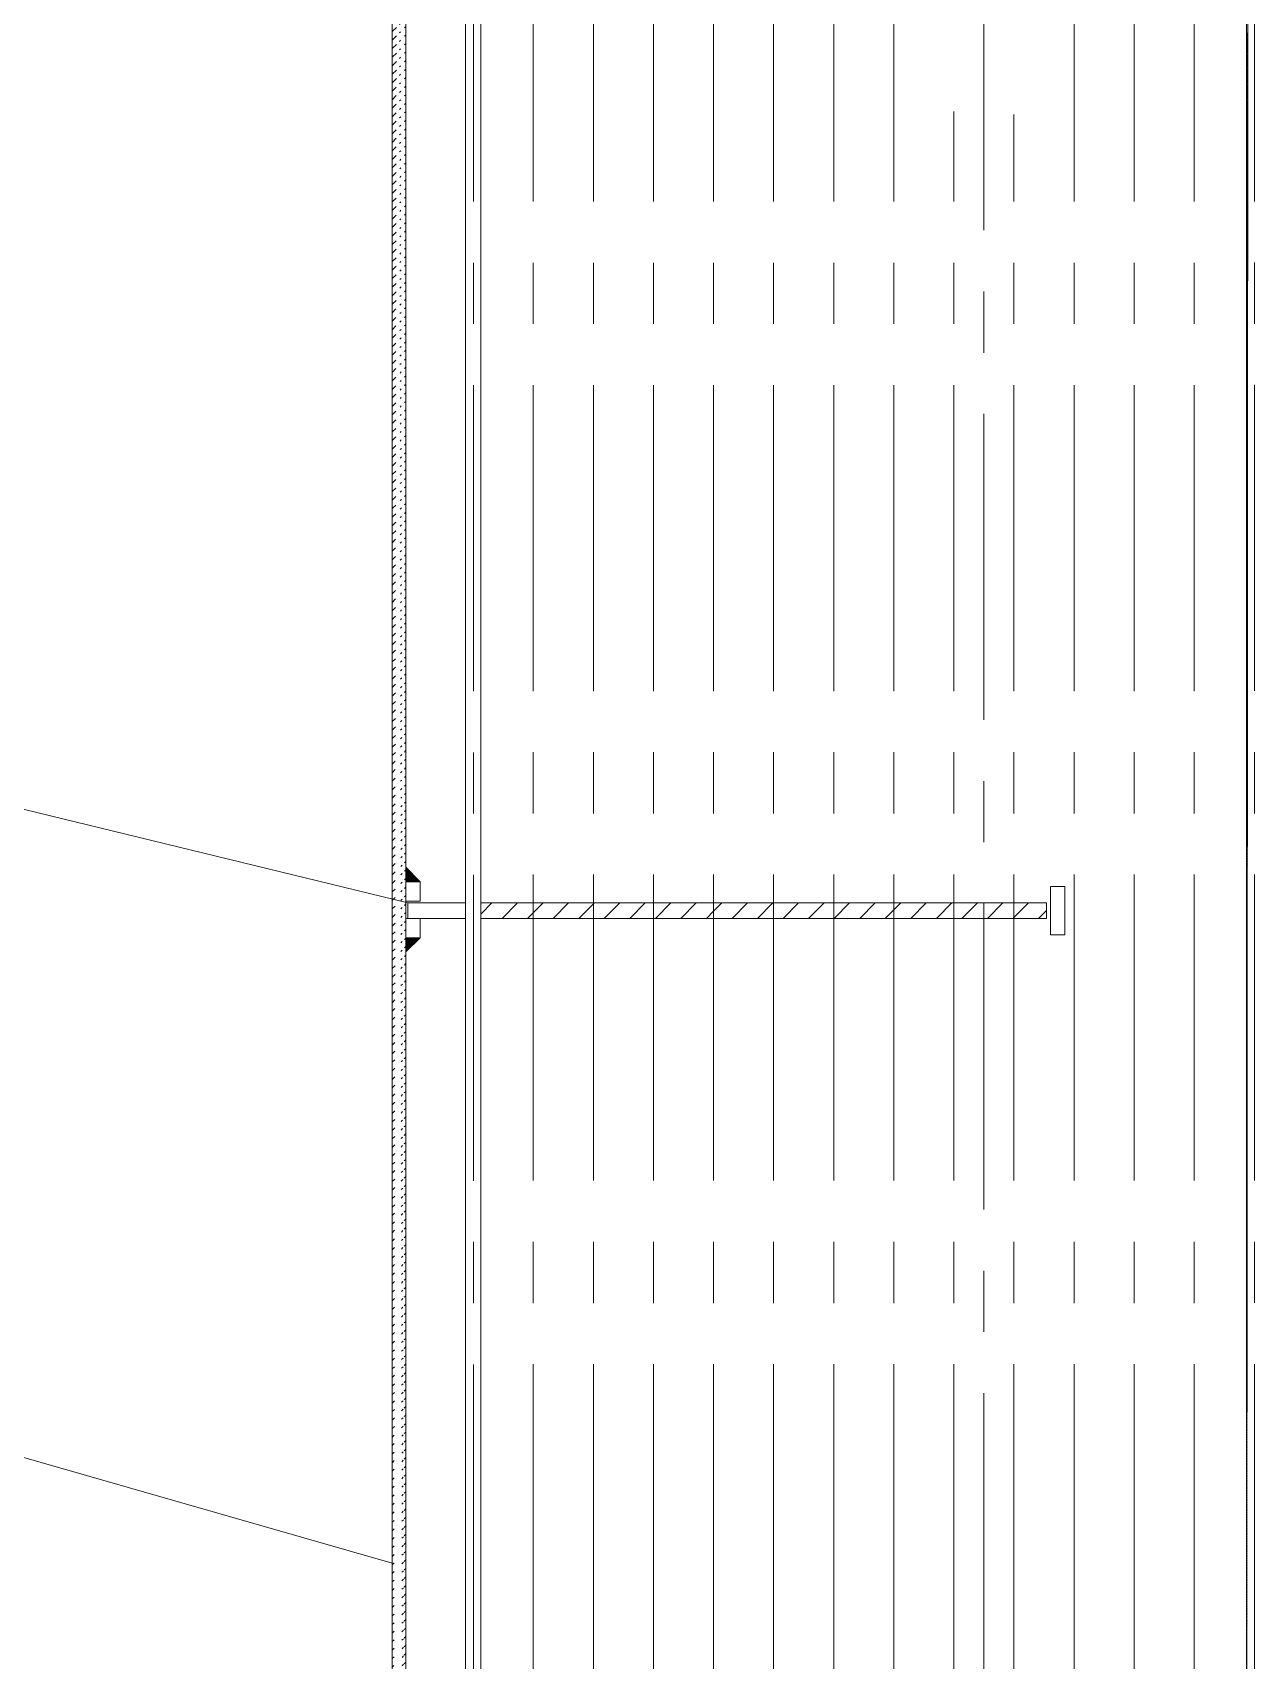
# Model space of a CAD drawing. Header units: inches. Extents: x 16 to 1170, y 5 to 1869.
# Drawn here: x 220.3 to 347.1, y 799.2 to 968.1 of the extents above; entities that cross this region are included whole.
import ezdxf

# ---------------------------------------------------------------- set-up
doc = ezdxf.new("R2010")
doc.units = ezdxf.units.IN
doc.header["$MEASUREMENT"] = 0
doc.linetypes.add('CENTER', pattern=[50.8, 31.75, -6.35, 6.35, -6.35])
for name, color, linetype, lineweight in [('中心线', 111, 'CENTER', 0), ('剖面线', 250, 'Continuous', 0), ('标注线', 20, 'Continuous', 0), ('粗实线', 7, 'Continuous', 0)]:
    doc.layers.add(name, color=color, linetype=linetype, lineweight=lineweight)

msp = doc.modelspace()

# ---------------------------------------------------------------- hatches: boundary and pattern name
at = {"layer": '剖面线'}
h = msp.add_hatch(dxfattribs=at)
h.set_pattern_fill('ANSI31', scale=5, style=0)
edge = h.paths.add_edge_path()
edge.add_line((259.007974, 1445.799102), (259.007974, 678.227376))
edge.add_line((257.582176, 1441.292295), (257.607974, 679.65748))
edge.add_line((258.735592, 1442.699102), (257.607994, 1441.268891))
edge.add_line((258.807974, 678.227376), (257.607974, 679.65748))
edge.add_line((259.007974, 678.227376), (258.807974, 678.227376))
h = msp.add_hatch(dxfattribs=at)
h.set_pattern_fill('ANSI31', scale=15, style=0)
h.paths.add_polyline_path([(272.242602, 877.827376), (266.797493, 877.827376), (266.797493, 876.227376), (272.242602, 876.227376)])
h = msp.add_hatch(dxfattribs=at)
h.set_pattern_fill('ANSI31', scale=15, style=0)
h.paths.add_polyline_path([(278.477985, 877.827376), (272.242602, 877.827376), (272.242602, 876.227376), (278.477985, 876.227376)])
h = msp.add_hatch(dxfattribs=at)
h.set_pattern_fill('ANSI31', scale=15, style=0)
h.paths.add_polyline_path([(284.713368, 877.827376), (278.477985, 877.827376), (278.477985, 876.227376), (284.713368, 876.227376)])
h = msp.add_hatch(dxfattribs=at)
h.set_pattern_fill('ANSI31', scale=15, style=0)
h.paths.add_polyline_path([(290.948751, 877.827376), (284.713368, 877.827376), (284.713368, 876.227376), (290.948751, 876.227376)])
h = msp.add_hatch(dxfattribs=at)
h.set_pattern_fill('ANSI31', scale=15, style=0)
h.paths.add_polyline_path([(297.184134, 877.827376), (290.948751, 877.827376), (290.948751, 876.227376), (297.184134, 876.227376)])
h = msp.add_hatch(dxfattribs=at)
h.set_pattern_fill('ANSI31', scale=15, style=0)
h.paths.add_polyline_path([(303.419516, 877.827376), (297.184134, 877.827376), (297.184134, 876.227376), (303.419516, 876.227376)])
h = msp.add_hatch(dxfattribs=at)
h.set_pattern_fill('ANSI31', scale=15, style=0)
h.paths.add_polyline_path([(309.654899, 877.827376), (303.419516, 877.827376), (303.419516, 876.227376), (309.654899, 876.227376)])
h = msp.add_hatch(dxfattribs=at)
h.set_pattern_fill('ANSI31', scale=15, style=0)
h.paths.add_polyline_path([(315.890282, 877.827376), (309.654899, 877.827376), (309.654899, 876.227376), (315.890282, 876.227376)])
h = msp.add_hatch(dxfattribs=at)
h.set_pattern_fill('ANSI31', scale=15, style=0)
h.paths.add_polyline_path([(319.007974, 877.827376), (315.890282, 877.827376), (315.890282, 876.227376), (319.007974, 876.227376)])
h = msp.add_hatch(dxfattribs=at)
h.set_pattern_fill('ANSI31', scale=15, style=0)
h.paths.add_polyline_path([(322.125665, 877.827376), (319.007974, 877.827376), (319.007974, 876.227376), (322.125665, 876.227376)])
h = msp.add_hatch(dxfattribs=at)
h.set_pattern_fill('ANSI31', scale=15, style=0)
h.paths.add_polyline_path([(325.507974, 877.827376), (322.125665, 877.827376), (322.125665, 876.227376), (325.507974, 876.227376)])
at = {"layer": '粗实线'}
for points in [[(259.00815, 881.550187), (259.008149, 880.027376), (260.507974, 880.027376)], [(260.507974, 874.227376), (259.008144, 874.227376), (259.008143, 872.759449)]]:
    msp.add_hatch(color=7, dxfattribs=at).paths.add_polyline_path(points)

# ---------------------------------------------------------------- linework, layer by layer
at = {"layer": '中心线'}
for p, q in [((319.007974, 1588.975101), (319.007974, 482.409355)), ((266.047291, 645.80366), (266.047291, 1448.287208)), ((272.242602, 645.815562), (272.242602, 1448.299091)), ((278.477985, 645.815562), (278.477985, 1448.299106)), ((284.713368, 645.815562), (284.713368, 1448.299102)), ((290.948751, 645.815562), (290.948751, 1448.29911)), ((297.184134, 645.815562), (297.184134, 1448.299102)), ((303.419516, 645.815562), (303.419516, 1448.299121)), ((309.654899, 645.815562), (309.654899, 1448.298232)), ((328.361048, 645.815562), (328.361048, 1448.297898)), ((334.596431, 645.815562), (334.596431, 1448.298941)), ((340.831814, 645.815562), (340.831814, 1448.277238)), ((347.086237, 645.824019), (347.086237, 1448.322993)), ((315.890282, 645.815562), (315.890282, 959.969194)), ((322.125665, 645.815562), (322.125665, 959.648287))]:
    msp.add_line(p, q, dxfattribs=at)
at = {"layer": '标注线'}
for p, q in [((199.843846, 892.281454), (259.207974, 877.827376)), ((199.843846, 825.856607), (257.607974, 809.335556))]:
    msp.add_line(p, q, dxfattribs=at)
at = {"layer": '粗实线'}
for p, q in [((259.008638, 1442.700687), (259.007974, 678.227376)), ((257.582176, 1441.292295), (257.607974, 679.65748)), ((265.214001, 652.227376), (265.214001, 1328.155669)), ((266.797493, 650.877373), (266.797493, 1328.151324)), ((346.246961, 652.227376), (346.246961, 1227.565602)), ((346.246961, 652.427376), (346.49985, 1227.565602)), ((260.507974, 880.027376), (259.007974, 881.550367)), ((260.507974, 880.027376), (259.007974, 880.027376)), ((260.507974, 880.027376), (260.507974, 878.027376)), ((325.907974, 879.527376), (325.907974, 874.527376)), ((325.907974, 879.527376), (327.407974, 879.527376)), ((327.407974, 879.527376), (327.407974, 874.527376)), ((260.507974, 878.027376), (259.007974, 878.027376)), ((259.207974, 877.827376), (259.207974, 876.227376)), ((259.207974, 877.827376), (265.214001, 877.827376)), ((259.007974, 876.227376), (265.214001, 876.227376)), ((260.507974, 876.227376), (260.507974, 874.227376)), ((260.507974, 874.227376), (259.007974, 874.227376)), ((260.507974, 874.227376), (259.007974, 872.759283)), ((325.907974, 874.527376), (327.407974, 874.527376))]:
    msp.add_line(p, q, dxfattribs=at)
at = {"layer": '粗实线', "color": 7}
for p, q in [((346.246961, 967.970598), (346.385767, 968.109404)), ((346.246961, 967.793821), (346.385689, 967.932549)), ((346.246961, 967.617044), (346.385611, 967.755695)), ((346.246961, 967.440268), (346.385533, 967.578841)), ((346.246961, 967.263491), (346.385455, 967.401986)), ((346.246961, 967.086714), (346.385378, 967.225132)), ((346.246961, 966.909938), (346.3853, 967.048277)), ((346.246961, 966.733161), (346.385222, 966.871423)), ((346.246961, 966.556384), (346.385144, 966.694568)), ((346.246961, 966.379608), (346.385067, 966.517714)), ((346.246961, 966.202831), (346.384989, 966.340859)), ((346.246961, 966.026054), (346.384911, 966.164005)), ((346.246961, 965.849278), (346.384833, 965.98715)), ((346.246961, 965.672501), (346.384756, 965.810296)), ((346.246961, 965.495724), (346.384678, 965.633441)), ((346.246961, 965.318947), (346.3846, 965.456587)), ((346.246961, 965.142171), (346.384522, 965.279733)), ((346.246961, 964.965394), (346.384445, 965.102878)), ((346.246961, 964.788617), (346.384367, 964.926024)), ((346.246961, 964.611841), (346.384289, 964.749169)), ((346.246961, 964.435064), (346.384211, 964.572315)), ((346.246961, 964.258287), (346.384134, 964.39546)), ((346.246961, 964.081511), (346.384056, 964.218606)), ((346.246961, 963.904734), (346.383978, 964.041751)), ((346.246961, 963.727957), (346.3839, 963.864897)), ((346.246961, 963.55118), (346.383822, 963.688042)), ((346.246961, 963.374404), (346.383745, 963.511188)), ((346.246961, 963.197627), (346.383667, 963.334334)), ((346.246961, 963.02085), (346.383589, 963.157479)), ((346.246961, 962.844074), (346.383511, 962.980625)), ((346.246961, 962.667297), (346.383434, 962.80377)), ((346.246961, 962.49052), (346.383356, 962.626916)), ((346.246961, 962.313744), (346.383278, 962.450061)), ((346.246961, 962.136967), (346.3832, 962.273207)), ((346.246961, 961.96019), (346.383123, 962.096352)), ((346.246961, 961.783414), (346.383045, 961.919498)), ((346.246961, 961.606637), (346.382967, 961.742643)), ((346.246961, 961.42986), (346.382889, 961.565789)), ((346.246961, 961.253083), (346.382812, 961.388934)), ((346.246961, 961.076307), (346.382734, 961.21208)), ((346.246961, 960.89953), (346.382656, 961.035226)), ((346.246961, 960.722753), (346.382578, 960.858371)), ((346.246961, 960.545977), (346.3825, 960.681517)), ((346.246961, 960.3692), (346.382423, 960.504662)), ((346.246961, 960.192423), (346.382345, 960.327808)), ((346.246961, 960.015647), (346.382267, 960.150953)), ((346.246961, 959.83887), (346.382189, 959.974099)), ((346.246961, 959.662093), (346.382112, 959.797244)), ((346.246961, 959.485316), (346.382034, 959.62039)), ((346.246961, 959.30854), (346.381956, 959.443535)), ((346.246961, 959.131763), (346.381878, 959.266681)), ((346.246961, 958.954986), (346.381801, 959.089827)), ((346.246961, 958.77821), (346.381723, 958.912972)), ((346.246961, 958.601433), (346.381645, 958.736118)), ((346.246961, 958.424656), (346.381567, 958.559263)), ((346.246961, 958.24788), (346.38149, 958.382409)), ((346.246961, 958.071103), (346.381412, 958.205554)), ((346.246961, 957.894326), (346.381334, 958.0287)), ((346.246961, 957.71755), (346.381256, 957.851845)), ((346.246961, 957.540773), (346.381179, 957.674991)), ((346.246961, 957.363996), (346.381101, 957.498136)), ((346.246961, 957.187219), (346.381023, 957.321282)), ((346.246961, 957.010443), (346.380945, 957.144427)), ((346.246961, 956.833666), (346.380867, 956.967573)), ((346.246961, 956.656889), (346.38079, 956.790719)), ((346.246961, 956.480113), (346.380712, 956.613864)), ((346.246961, 956.303336), (346.380634, 956.43701)), ((346.246961, 956.126559), (346.380556, 956.260155)), ((346.246961, 955.949783), (346.380479, 956.083301)), ((346.246961, 955.773006), (346.380401, 955.906446)), ((346.246961, 955.596229), (346.380323, 955.729592)), ((346.246961, 955.419453), (346.380245, 955.552737)), ((346.246961, 955.242676), (346.380168, 955.375883)), ((346.246961, 955.065899), (346.38009, 955.199028)), ((346.246961, 954.889122), (346.380012, 955.022174)), ((346.246961, 954.712346), (346.379934, 954.84532)), ((346.246961, 954.535569), (346.379857, 954.668465)), ((346.246961, 954.358792), (346.379779, 954.491611)), ((346.246961, 954.182016), (346.379701, 954.314756)), ((346.246961, 954.005239), (346.379623, 954.137902)), ((346.246961, 953.828462), (346.379545, 953.961047)), ((346.246961, 953.651686), (346.379468, 953.784193)), ((346.246961, 953.474909), (346.37939, 953.607338)), ((346.246961, 953.298132), (346.379312, 953.430484)), ((346.246961, 953.121355), (346.379234, 953.253629)), ((346.246961, 952.944579), (346.379157, 953.076775)), ((346.246961, 952.767802), (346.379079, 952.89992)), ((346.246961, 952.591025), (346.379001, 952.723066)), ((346.246961, 952.414249), (346.378923, 952.546212)), ((346.246961, 952.237472), (346.378846, 952.369357)), ((346.246961, 952.060695), (346.378768, 952.192503)), ((346.246961, 951.883919), (346.37869, 952.015648)), ((346.246961, 951.707142), (346.378612, 951.838794)), ((346.246961, 951.530365), (346.378535, 951.661939)), ((346.246961, 951.353589), (346.378457, 951.485085)), ((346.246961, 951.176812), (346.378379, 951.30823)), ((346.246961, 951.000035), (346.378301, 951.131376)), ((346.246961, 950.823258), (346.378224, 950.954521)), ((346.246961, 950.646482), (346.378146, 950.777667)), ((346.246961, 950.469705), (346.378068, 950.600813)), ((346.246961, 950.292928), (346.37799, 950.423958)), ((346.246961, 950.116152), (346.377912, 950.247104)), ((346.246961, 949.939375), (346.377835, 950.070249)), ((346.246961, 949.762598), (346.377757, 949.893395)), ((346.246961, 949.585822), (346.377679, 949.71654)), ((346.246961, 949.409045), (346.377601, 949.539686)), ((346.246961, 949.232268), (346.377524, 949.362831)), ((346.246961, 949.055491), (346.377446, 949.185977)), ((346.246961, 948.878715), (346.377368, 949.009122)), ((346.246961, 948.701938), (346.37729, 948.832268)), ((346.246961, 948.525161), (346.377213, 948.655413)), ((346.246961, 948.348385), (346.377135, 948.478559)), ((346.246961, 948.171608), (346.377057, 948.301705)), ((346.246961, 947.994831), (346.376979, 948.12485)), ((346.246961, 947.818055), (346.376902, 947.947996)), ((346.246961, 947.641278), (346.376824, 947.771141)), ((346.246961, 947.464501), (346.376746, 947.594287)), ((346.246961, 947.287725), (346.376668, 947.417432)), ((346.246961, 947.110948), (346.37659, 947.240578)), ((346.246961, 946.934171), (346.376513, 947.063723)), ((346.246961, 946.757394), (346.376435, 946.886869)), ((346.246961, 946.580618), (346.376357, 946.710014)), ((346.246961, 946.403841), (346.376279, 946.53316)), ((346.246961, 946.227064), (346.376202, 946.356305)), ((346.246961, 946.050288), (346.376124, 946.179451)), ((346.246961, 945.873511), (346.376046, 946.002597)), ((346.246961, 945.696734), (346.375968, 945.825742)), ((346.246961, 945.519958), (346.375891, 945.648888)), ((346.246961, 945.343181), (346.375813, 945.472033)), ((346.246961, 945.166404), (346.375735, 945.295179)), ((346.246961, 944.989627), (346.375657, 945.118324)), ((346.246961, 944.812851), (346.37558, 944.94147)), ((346.246961, 944.636074), (346.375502, 944.764615)), ((346.246961, 944.459297), (346.375424, 944.587761)), ((346.246961, 944.282521), (346.375346, 944.410906)), ((346.246961, 944.105744), (346.375269, 944.234052)), ((346.246961, 943.928967), (346.375191, 944.057198)), ((346.246961, 943.752191), (346.375113, 943.880343)), ((346.246961, 943.575414), (346.375035, 943.703489)), ((346.246961, 943.398637), (346.374957, 943.526634)), ((346.246961, 943.221861), (346.37488, 943.34978)), ((346.246961, 943.045084), (346.374802, 943.172925)), ((346.246961, 942.868307), (346.374724, 942.996071)), ((346.246961, 942.69153), (346.374646, 942.819216)), ((346.246961, 942.514754), (346.374569, 942.642362)), ((346.246961, 942.337977), (346.374491, 942.465507)), ((346.246961, 942.1612), (346.374413, 942.288653)), ((346.246961, 941.984424), (346.374335, 942.111798)), ((346.246961, 941.807647), (346.374258, 941.934944)), ((346.246961, 941.63087), (346.37418, 941.75809)), ((346.246961, 941.454094), (346.374102, 941.581235)), ((346.246961, 941.277317), (346.374024, 941.404381)), ((346.246961, 941.10054), (346.373947, 941.227526)), ((346.246961, 940.923763), (346.373869, 941.050672)), ((346.246961, 940.746987), (346.373791, 940.873817)), ((346.246961, 940.57021), (346.373713, 940.696963)), ((346.246961, 940.393433), (346.373635, 940.520108)), ((346.246961, 940.216657), (346.373558, 940.343254)), ((346.246961, 940.03988), (346.37348, 940.166399)), ((346.246961, 939.863103), (346.373402, 939.989545)), ((346.246961, 939.686327), (346.373324, 939.812691)), ((346.246961, 939.50955), (346.373247, 939.635836)), ((346.246961, 939.332773), (346.373169, 939.458982)), ((346.246961, 939.155997), (346.373091, 939.282127)), ((346.246961, 938.97922), (346.373013, 939.105273)), ((346.246961, 938.802443), (346.372936, 938.928418)), ((346.246961, 938.625666), (346.372858, 938.751564)), ((346.246961, 938.44889), (346.37278, 938.574709)), ((346.246961, 938.272113), (346.372702, 938.397855)), ((346.246961, 938.095336), (346.372625, 938.221)), ((346.246961, 937.91856), (346.372547, 938.044146)), ((346.246961, 937.741783), (346.372469, 937.867291)), ((346.246961, 937.565006), (346.372391, 937.690437)), ((346.246961, 937.38823), (346.372313, 937.513583)), ((346.246961, 937.211453), (346.372236, 937.336728)), ((346.246961, 937.034676), (346.372158, 937.159874)), ((346.246961, 936.857899), (346.37208, 936.983019)), ((346.246961, 936.681123), (346.372002, 936.806165)), ((346.246961, 936.504346), (346.371925, 936.62931)), ((346.246961, 936.327569), (346.371847, 936.452456)), ((346.246961, 936.150793), (346.371769, 936.275601)), ((346.246961, 935.974016), (346.371691, 936.098747)), ((346.246961, 935.797239), (346.371614, 935.921892)), ((346.246961, 935.620463), (346.371536, 935.745038)), ((346.246961, 935.443686), (346.371458, 935.568184)), ((346.246961, 935.266909), (346.37138, 935.391329)), ((346.246961, 935.090133), (346.371303, 935.214475)), ((346.246961, 934.913356), (346.371225, 935.03762)), ((346.246961, 934.736579), (346.371147, 934.860766)), ((346.246961, 934.559802), (346.371069, 934.683911)), ((346.246961, 934.383026), (346.370992, 934.507057)), ((346.246961, 934.206249), (346.370914, 934.330202)), ((346.246961, 934.029472), (346.370836, 934.153348)), ((346.246961, 933.852696), (346.370758, 933.976493)), ((346.246961, 933.675919), (346.37068, 933.799639)), ((346.246961, 933.499142), (346.370603, 933.622784)), ((346.246961, 933.322366), (346.370525, 933.44593)), ((346.246961, 933.145589), (346.370447, 933.269076)), ((346.246961, 932.968812), (346.370369, 933.092221)), ((346.246961, 932.792036), (346.370292, 932.915367)), ((346.246961, 932.615259), (346.370214, 932.738512)), ((346.246961, 932.438482), (346.370136, 932.561658)), ((346.246961, 932.261705), (346.370058, 932.384803)), ((346.246961, 932.084929), (346.369981, 932.207949)), ((346.246961, 931.908152), (346.369903, 932.031094)), ((346.246961, 931.731375), (346.369825, 931.85424)), ((346.246961, 931.554599), (346.369747, 931.677385)), ((346.246961, 931.377822), (346.36967, 931.500531)), ((346.246961, 931.201045), (346.369592, 931.323677)), ((346.246961, 931.024269), (346.369514, 931.146822)), ((346.246961, 930.847492), (346.369436, 930.969968)), ((346.246961, 930.670715), (346.369358, 930.793113)), ((346.246961, 930.493938), (346.369281, 930.616259)), ((346.246961, 930.317162), (346.369203, 930.439404)), ((346.246961, 930.140385), (346.369125, 930.26255)), ((346.246961, 929.963608), (346.369047, 930.085695)), ((346.246961, 929.786832), (346.36897, 929.908841)), ((346.246961, 929.610055), (346.368892, 929.731986)), ((346.246961, 929.433278), (346.368814, 929.555132)), ((346.246961, 929.256502), (346.368736, 929.378277)), ((346.246961, 929.079725), (346.368659, 929.201423)), ((346.246961, 928.902948), (346.368581, 929.024569)), ((346.246961, 928.726172), (346.368503, 928.847714)), ((346.246961, 928.549395), (346.368425, 928.67086)), ((346.246961, 928.372618), (346.368348, 928.494005)), ((346.246961, 928.195841), (346.36827, 928.317151)), ((346.246961, 928.019065), (346.368192, 928.140296)), ((346.246961, 927.842288), (346.368114, 927.963442)), ((346.246961, 927.665511), (346.368037, 927.786587)), ((346.246961, 927.488735), (346.367959, 927.609733)), ((346.246961, 927.311958), (346.367881, 927.432878)), ((346.246961, 927.135181), (346.367803, 927.256024)), ((346.246961, 926.958405), (346.367725, 927.07917)), ((346.246961, 926.781628), (346.367648, 926.902315)), ((346.246961, 926.604851), (346.36757, 926.725461)), ((346.246961, 926.428074), (346.367492, 926.548606)), ((346.246961, 926.251298), (346.367414, 926.371752)), ((346.246961, 926.074521), (346.367337, 926.194897)), ((346.246961, 925.897744), (346.367259, 926.018043)), ((346.246961, 925.720968), (346.367181, 925.841188)), ((346.246961, 925.544191), (346.367103, 925.664334)), ((346.246961, 925.367414), (346.367026, 925.487479)), ((346.246961, 925.190638), (346.366948, 925.310625)), ((346.246961, 925.013861), (346.36687, 925.13377)), ((346.246961, 924.837084), (346.366792, 924.956916)), ((346.246961, 924.660308), (346.366715, 924.780062)), ((346.246961, 924.483531), (346.366637, 924.603207)), ((346.246961, 924.306754), (346.366559, 924.426353)), ((346.246961, 924.129977), (346.366481, 924.249498)), ((346.246961, 923.953201), (346.366403, 924.072644)), ((346.246961, 923.776424), (346.366326, 923.895789)), ((346.246961, 923.599647), (346.366248, 923.718935)), ((346.246961, 923.422871), (346.36617, 923.54208)), ((346.246961, 923.246094), (346.366092, 923.365226)), ((346.246961, 923.069317), (346.366015, 923.188371)), ((346.246961, 922.892541), (346.365937, 923.011517)), ((346.246961, 922.715764), (346.365859, 922.834663)), ((346.246961, 922.538987), (346.365781, 922.657808)), ((346.246961, 922.36221), (346.365704, 922.480954)), ((346.246961, 922.185434), (346.365626, 922.304099)), ((346.246961, 922.008657), (346.365548, 922.127245)), ((346.246961, 921.83188), (346.36547, 921.95039)), ((346.246961, 921.655104), (346.365393, 921.773536)), ((346.246961, 921.478327), (346.365315, 921.596681)), ((346.246961, 921.30155), (346.365237, 921.419827)), ((346.246961, 921.124774), (346.365159, 921.242972)), ((346.246961, 920.947997), (346.365082, 921.066118)), ((346.246961, 920.77122), (346.365004, 920.889263)), ((346.246961, 920.594444), (346.364926, 920.712409)), ((346.246961, 920.417667), (346.364848, 920.535555)), ((346.246961, 920.24089), (346.36477, 920.3587)), ((346.246961, 920.064113), (346.364693, 920.181846)), ((346.246961, 919.887337), (346.364615, 920.004991)), ((346.246961, 919.71056), (346.364537, 919.828137)), ((346.246961, 919.533783), (346.364459, 919.651282)), ((346.246961, 919.357007), (346.364382, 919.474428)), ((346.246961, 919.18023), (346.364304, 919.297573)), ((346.246961, 919.003453), (346.364226, 919.120719)), ((346.246961, 918.826677), (346.364148, 918.943864)), ((346.246961, 918.6499), (346.364071, 918.76701)), ((346.246961, 918.473123), (346.363993, 918.590156)), ((346.246961, 918.296346), (346.363915, 918.413301)), ((346.246961, 918.11957), (346.363837, 918.236447)), ((346.246961, 917.942793), (346.36376, 918.059592)), ((346.246961, 917.766016), (346.363682, 917.882738)), ((346.246961, 917.58924), (346.363604, 917.705883)), ((346.246961, 917.412463), (346.363526, 917.529029)), ((346.246961, 917.235686), (346.363448, 917.352174)), ((346.246961, 917.05891), (346.363371, 917.17532)), ((346.246961, 916.882133), (346.363293, 916.998465)), ((346.246961, 916.705356), (346.363215, 916.821611)), ((346.246961, 916.52858), (346.363137, 916.644756)), ((346.246961, 916.351803), (346.36306, 916.467902)), ((346.246961, 916.175026), (346.362982, 916.291048)), ((346.246961, 915.998249), (346.362904, 916.114193)), ((346.246961, 915.821473), (346.362826, 915.937339)), ((346.246961, 915.644696), (346.362749, 915.760484)), ((346.246961, 915.467919), (346.362671, 915.58363)), ((346.246961, 915.291143), (346.362593, 915.406775)), ((346.246961, 915.114366), (346.362515, 915.229921)), ((346.246961, 914.937589), (346.362438, 915.053066)), ((346.246961, 914.760813), (346.36236, 914.876212)), ((346.246961, 914.584036), (346.362282, 914.699357)), ((346.246961, 914.407259), (346.362204, 914.522503)), ((346.246961, 914.230482), (346.362127, 914.345648)), ((346.246961, 914.053706), (346.362049, 914.168794)), ((346.246961, 913.876929), (346.361971, 913.99194)), ((346.246961, 913.700152), (346.361893, 913.815085)), ((346.246961, 913.523376), (346.361815, 913.638231)), ((346.246961, 913.346599), (346.361738, 913.461376)), ((346.246961, 913.169822), (346.36166, 913.284522)), ((346.246961, 912.993046), (346.361582, 913.107667)), ((346.246961, 912.816269), (346.361504, 912.930813)), ((346.246961, 912.639492), (346.361427, 912.753958)), ((346.246961, 912.462716), (346.361349, 912.577104)), ((346.246961, 912.285939), (346.361271, 912.400249)), ((346.246961, 912.109162), (346.361193, 912.223395)), ((346.246961, 911.932385), (346.361116, 912.046541)), ((346.246961, 911.755609), (346.361038, 911.869686)), ((346.246961, 911.578832), (346.36096, 911.692832)), ((346.246961, 911.402055), (346.360882, 911.515977)), ((346.246961, 911.225279), (346.360805, 911.339123)), ((346.246961, 911.048502), (346.360727, 911.162268)), ((346.246961, 910.871725), (346.360649, 910.985414)), ((346.246961, 910.694949), (346.360571, 910.808559)), ((346.246961, 910.518172), (346.360493, 910.631705)), ((346.246961, 910.341395), (346.360416, 910.45485)), ((346.246961, 910.164619), (346.360338, 910.277996)), ((346.246961, 909.987842), (346.36026, 910.101141)), ((346.246961, 909.811065), (346.360182, 909.924287)), ((346.246961, 909.634288), (346.360105, 909.747433)), ((346.246961, 909.457512), (346.360027, 909.570578)), ((346.246961, 909.280735), (346.359949, 909.393724)), ((346.246961, 909.103958), (346.359871, 909.216869)), ((346.246961, 908.927182), (346.359794, 909.040015)), ((346.246961, 908.750405), (346.359716, 908.86316)), ((346.246961, 908.573628), (346.359638, 908.686306)), ((346.246961, 908.396852), (346.35956, 908.509451)), ((346.246961, 908.220075), (346.359483, 908.332597)), ((346.246961, 908.043298), (346.359405, 908.155742)), ((346.246961, 907.866521), (346.359327, 907.978888)), ((346.246961, 907.689745), (346.359249, 907.802034)), ((346.246961, 907.512968), (346.359172, 907.625179)), ((346.246961, 907.336191), (346.359094, 907.448325)), ((346.246961, 907.159415), (346.359016, 907.27147)), ((346.246961, 906.982638), (346.358938, 907.094616)), ((346.246961, 906.805861), (346.35886, 906.917761)), ((346.246961, 906.629085), (346.358783, 906.740907)), ((346.246961, 906.452308), (346.358705, 906.564052)), ((346.246961, 906.275531), (346.358627, 906.387198)), ((346.246961, 906.098755), (346.358549, 906.210343)), ((346.246961, 905.921978), (346.358472, 906.033489)), ((346.246961, 905.745201), (346.358394, 905.856634)), ((346.246961, 905.568424), (346.358316, 905.67978)), ((346.246961, 905.391648), (346.358238, 905.502926)), ((346.246961, 905.214871), (346.358161, 905.326071)), ((346.246961, 905.038094), (346.358083, 905.149217)), ((346.246961, 904.861318), (346.358005, 904.972362)), ((346.246961, 904.684541), (346.357927, 904.795508)), ((346.246961, 904.507764), (346.35785, 904.618653)), ((346.246961, 904.330988), (346.357772, 904.441799)), ((346.246961, 904.154211), (346.357694, 904.264944)), ((346.246961, 903.977434), (346.357616, 904.08809)), ((346.246961, 903.800657), (346.357538, 903.911235)), ((346.246961, 903.623881), (346.357461, 903.734381)), ((346.246961, 903.447104), (346.357383, 903.557527)), ((346.246961, 903.270327), (346.357305, 903.380672)), ((346.246961, 903.093551), (346.357227, 903.203818)), ((346.246961, 902.916774), (346.35715, 903.026963)), ((346.246961, 902.739997), (346.357072, 902.850109)), ((346.246961, 902.563221), (346.356994, 902.673254)), ((346.246961, 902.386444), (346.356916, 902.4964)), ((346.246961, 902.209667), (346.356839, 902.319545)), ((346.246961, 902.032891), (346.356761, 902.142691)), ((346.246961, 901.856114), (346.356683, 901.965836)), ((346.246961, 901.679337), (346.356605, 901.788982)), ((346.246961, 901.50256), (346.356528, 901.612127)), ((346.246961, 901.325784), (346.35645, 901.435273)), ((346.246961, 901.149007), (346.356372, 901.258419)), ((346.246961, 900.97223), (346.356294, 901.081564)), ((346.246961, 900.795454), (346.356217, 900.90471)), ((346.246961, 900.618677), (346.356139, 900.727855)), ((346.246961, 900.4419), (346.356061, 900.551001)), ((346.246961, 900.265124), (346.355983, 900.374146)), ((346.246961, 900.088347), (346.355905, 900.197292)), ((346.246961, 899.91157), (346.355828, 900.020437)), ((346.246961, 899.734793), (346.35575, 899.843583)), ((346.246961, 899.558017), (346.355672, 899.666728)), ((346.246961, 899.38124), (346.355594, 899.489874)), ((346.246961, 899.204463), (346.355517, 899.31302)), ((346.246961, 899.027687), (346.355439, 899.136165)), ((346.246961, 898.85091), (346.355361, 898.959311)), ((346.246961, 898.674133), (346.355283, 898.782456)), ((346.246961, 898.497357), (346.355206, 898.605602)), ((346.246961, 898.32058), (346.355128, 898.428747)), ((346.246961, 898.143803), (346.35505, 898.251893)), ((346.246961, 897.967027), (346.354972, 898.075038)), ((346.246961, 897.79025), (346.354895, 897.898184)), ((346.246961, 897.613473), (346.354817, 897.721329)), ((346.246961, 897.436696), (346.354739, 897.544475)), ((346.246961, 897.25992), (346.354661, 897.36762)), ((346.246961, 897.083143), (346.354583, 897.190766)), ((346.246961, 896.906366), (346.354506, 897.013912)), ((346.246961, 896.72959), (346.354428, 896.837057)), ((346.246961, 896.552813), (346.35435, 896.660203)), ((346.246961, 896.376036), (346.354272, 896.483348)), ((346.246961, 896.19926), (346.354195, 896.306494)), ((346.246961, 896.022483), (346.354117, 896.129639)), ((346.246961, 895.845706), (346.354039, 895.952785)), ((346.246961, 895.668929), (346.353961, 895.77593)), ((346.246961, 895.492153), (346.353884, 895.599076)), ((346.246961, 895.315376), (346.353806, 895.422221)), ((346.246961, 895.138599), (346.353728, 895.245367)), ((346.246961, 894.961823), (346.35365, 895.068513)), ((346.246961, 894.785046), (346.353573, 894.891658)), ((346.246961, 894.608269), (346.353495, 894.714804)), ((346.246961, 894.431493), (346.353417, 894.537949)), ((346.246961, 894.254716), (346.353339, 894.361095)), ((346.246961, 894.077939), (346.353261, 894.18424)), ((346.246961, 893.901163), (346.353184, 894.007386)), ((346.246961, 893.724386), (346.353106, 893.830531)), ((346.246961, 893.547609), (346.353028, 893.653677)), ((346.246961, 893.370832), (346.35295, 893.476822)), ((346.246961, 893.194056), (346.352873, 893.299968)), ((346.246961, 893.017279), (346.352795, 893.123113)), ((346.246961, 892.840502), (346.352717, 892.946259)), ((346.246961, 892.663726), (346.352639, 892.769405)), ((346.246961, 892.486949), (346.352562, 892.59255)), ((346.246961, 892.310172), (346.352484, 892.415696)), ((346.246961, 892.133396), (346.352406, 892.238841)), ((346.246961, 891.956619), (346.352328, 892.061987)), ((346.246961, 891.779842), (346.352251, 891.885132)), ((346.246961, 891.603065), (346.352173, 891.708278)), ((346.246961, 891.426289), (346.352095, 891.531423)), ((346.246961, 891.249512), (346.352017, 891.354569)), ((346.246961, 891.072735), (346.35194, 891.177714)), ((346.246961, 890.895959), (346.351862, 891.00086)), ((346.246961, 890.719182), (346.351784, 890.824006)), ((346.246961, 890.542405), (346.351706, 890.647151)), ((346.246961, 890.365629), (346.351628, 890.470297)), ((346.246961, 890.188852), (346.351551, 890.293442)), ((346.246961, 890.012075), (346.351473, 890.116588)), ((346.246961, 889.835299), (346.351395, 889.939733)), ((346.246961, 889.658522), (346.351317, 889.762879)), ((346.246961, 889.481745), (346.35124, 889.586024)), ((346.246961, 889.304968), (346.351162, 889.40917)), ((346.246961, 889.128192), (346.351084, 889.232315)), ((346.246961, 888.951415), (346.351006, 889.055461)), ((346.246961, 888.774638), (346.350929, 888.878606)), ((346.246961, 888.597862), (346.350851, 888.701752)), ((346.246961, 888.421085), (346.350773, 888.524898)), ((346.246961, 888.244308), (346.350695, 888.348043)), ((346.246961, 888.067532), (346.350618, 888.171189)), ((346.246961, 887.890755), (346.35054, 887.994334)), ((346.246961, 887.713978), (346.350462, 887.81748)), ((346.246961, 887.537202), (346.350384, 887.640625)), ((346.246961, 887.360425), (346.350306, 887.463771)), ((346.246961, 887.183648), (346.350229, 887.286916)), ((346.246961, 887.006871), (346.350151, 887.110062)), ((346.246961, 886.830095), (346.350073, 886.933207)), ((346.246961, 886.653318), (346.349995, 886.756353)), ((346.246961, 886.476541), (346.349918, 886.579499)), ((346.246961, 886.299765), (346.34984, 886.402644)), ((346.246961, 886.122988), (346.349762, 886.22579)), ((346.246961, 885.946211), (346.349684, 886.048935)), ((346.246961, 885.769435), (346.349607, 885.872081)), ((346.246961, 885.592658), (346.349529, 885.695226)), ((346.246961, 885.415881), (346.349451, 885.518372)), ((346.246961, 885.239104), (346.349373, 885.341517)), ((346.246961, 885.062328), (346.349296, 885.164663)), ((346.246961, 884.885551), (346.349218, 884.987808)), ((346.246961, 884.708774), (346.34914, 884.810954)), ((346.246961, 884.531998), (346.349062, 884.634099)), ((346.246961, 884.355221), (346.348985, 884.457245)), ((346.246961, 884.178444), (346.348907, 884.280391)), ((346.246961, 884.001668), (346.348829, 884.103536)), ((346.246961, 883.824891), (346.348751, 883.926682)), ((346.246961, 883.648114), (346.348673, 883.749827)), ((346.246961, 883.471338), (346.348596, 883.572973)), ((346.246961, 883.294561), (346.348518, 883.396118)), ((346.246961, 883.117784), (346.34844, 883.219264)), ((346.246961, 882.941007), (346.348362, 883.042409)), ((346.246961, 882.764231), (346.348285, 882.865555)), ((346.246961, 882.587454), (346.348207, 882.6887)), ((346.246961, 882.410677), (346.348129, 882.511846)), ((346.246961, 882.233901), (346.348051, 882.334991)), ((346.246961, 882.057124), (346.347974, 882.158137)), ((346.246961, 881.880347), (346.347896, 881.981283)), ((346.246961, 881.703571), (346.347818, 881.804428)), ((346.246961, 881.526794), (346.34774, 881.627574)), ((346.246961, 881.350017), (346.347663, 881.450719)), ((346.246961, 881.17324), (346.347585, 881.273865)), ((346.246961, 880.996464), (346.347507, 881.09701)), ((346.246961, 880.819687), (346.347429, 880.920156)), ((346.246961, 880.64291), (346.347351, 880.743301)), ((346.246961, 880.466134), (346.347274, 880.566447)), ((346.246961, 880.289357), (346.347196, 880.389592)), ((346.246961, 880.11258), (346.347118, 880.212738)), ((346.246961, 879.935804), (346.34704, 880.035884)), ((346.246961, 879.759027), (346.346963, 879.859029)), ((346.246961, 879.58225), (346.346885, 879.682175)), ((346.246961, 879.405474), (346.346807, 879.50532)), ((346.246961, 879.228697), (346.346729, 879.328466)), ((346.246961, 879.05192), (346.346652, 879.151611)), ((346.246961, 878.875143), (346.346574, 878.974757)), ((346.246961, 878.698367), (346.346496, 878.797902)), ((346.246961, 878.52159), (346.346418, 878.621048)), ((346.246961, 878.344813), (346.346341, 878.444193)), ((266.797493, 877.827376), (325.507974, 877.827376)), ((325.507974, 877.827376), (325.507974, 876.227376)), ((346.246961, 878.168037), (346.346263, 878.267339)), ((346.246961, 877.99126), (346.346185, 878.090484)), ((346.246961, 877.814483), (346.346107, 877.91363)), ((346.246961, 877.637707), (346.34603, 877.736776)), ((346.246961, 877.46093), (346.345952, 877.559921)), ((346.246961, 877.284153), (346.345874, 877.383067)), ((346.246961, 877.107376), (346.345796, 877.206212)), ((346.246961, 876.9306), (346.345718, 877.029358)), ((346.246961, 876.753823), (346.345641, 876.852503)), ((346.246961, 876.577046), (346.345563, 876.675649)), ((266.797493, 876.227376), (325.507974, 876.227376)), ((346.246961, 876.40027), (346.345485, 876.498794)), ((346.246961, 876.223493), (346.345407, 876.32194)), ((346.246961, 876.046716), (346.34533, 876.145085)), ((346.246961, 875.86994), (346.345252, 875.968231)), ((346.246961, 875.693163), (346.345174, 875.791377)), ((346.246961, 875.516386), (346.345096, 875.614522)), ((346.246961, 875.33961), (346.345019, 875.437668)), ((346.246961, 875.162833), (346.344941, 875.260813)), ((346.246961, 874.986056), (346.344863, 875.083959)), ((346.246961, 874.809279), (346.344785, 874.907104)), ((346.246961, 874.632503), (346.344708, 874.73025)), ((346.246961, 874.455726), (346.34463, 874.553395)), ((346.246961, 874.278949), (346.344552, 874.376541)), ((346.246961, 874.102173), (346.344474, 874.199686)), ((346.246961, 873.925396), (346.344396, 874.022832)), ((346.246961, 873.748619), (346.344319, 873.845977)), ((346.246961, 873.571843), (346.344241, 873.669123)), ((346.246961, 873.395066), (346.344163, 873.492269)), ((346.246961, 873.218289), (346.344085, 873.315414)), ((346.246961, 873.041512), (346.344008, 873.13856)), ((346.246961, 872.864736), (346.34393, 872.961705)), ((346.246961, 872.687959), (346.343852, 872.784851)), ((346.246961, 872.511182), (346.343774, 872.607996)), ((346.246961, 872.334406), (346.343697, 872.431142)), ((346.246961, 872.157629), (346.343619, 872.254287)), ((346.246961, 871.980852), (346.343541, 872.077433)), ((346.246961, 871.804076), (346.343463, 871.900578)), ((346.246961, 871.627299), (346.343386, 871.723724)), ((346.246961, 871.450522), (346.343308, 871.54687)), ((346.246961, 871.273746), (346.34323, 871.370015)), ((346.246961, 871.096969), (346.343152, 871.193161)), ((346.246961, 870.920192), (346.343075, 871.016306)), ((346.246961, 870.743415), (346.342997, 870.839452)), ((346.246961, 870.566639), (346.342919, 870.662597)), ((346.246961, 870.389862), (346.342841, 870.485743)), ((346.246961, 870.213085), (346.342763, 870.308888)), ((346.246961, 870.036309), (346.342686, 870.132034)), ((346.246961, 869.859532), (346.342608, 869.955179)), ((346.246961, 869.682755), (346.34253, 869.778325)), ((346.246961, 869.505979), (346.342452, 869.60147)), ((346.246961, 869.329202), (346.342375, 869.424616)), ((346.246961, 869.152425), (346.342297, 869.247762)), ((346.246961, 868.975649), (346.342219, 869.070907)), ((346.246961, 868.798872), (346.342141, 868.894053)), ((346.246961, 868.622095), (346.342064, 868.717198)), ((346.246961, 868.445318), (346.341986, 868.540344)), ((346.246961, 868.268542), (346.341908, 868.363489)), ((346.246961, 868.091765), (346.34183, 868.186635)), ((346.246961, 867.914988), (346.341753, 868.00978)), ((346.246961, 867.738212), (346.341675, 867.832926)), ((346.246961, 867.561435), (346.341597, 867.656071)), ((346.246961, 867.384658), (346.341519, 867.479217)), ((346.246961, 867.207882), (346.341441, 867.302363)), ((346.246961, 867.031105), (346.341364, 867.125508)), ((346.246961, 866.854328), (346.341286, 866.948654)), ((346.246961, 866.677551), (346.341208, 866.771799)), ((346.246961, 866.500775), (346.34113, 866.594945)), ((346.246961, 866.323998), (346.341053, 866.41809)), ((346.246961, 866.147221), (346.340975, 866.241236)), ((346.246961, 865.970445), (346.340897, 866.064381)), ((346.246961, 865.793668), (346.340819, 865.887527)), ((346.246961, 865.616891), (346.340742, 865.710672)), ((346.246961, 865.440115), (346.340664, 865.533818)), ((346.246961, 865.263338), (346.340586, 865.356963)), ((346.246961, 865.086561), (346.340508, 865.180109)), ((346.246961, 864.909785), (346.340431, 865.003255)), ((346.246961, 864.733008), (346.340353, 864.8264)), ((346.246961, 864.556231), (346.340275, 864.649546)), ((346.246961, 864.379454), (346.340197, 864.472691)), ((346.246961, 864.202678), (346.34012, 864.295837)), ((346.246961, 864.025901), (346.340042, 864.118982)), ((346.246961, 863.849124), (346.339964, 863.942128)), ((346.246961, 863.672348), (346.339886, 863.765273)), ((346.246961, 863.495571), (346.339808, 863.588419)), ((346.246961, 863.318794), (346.339731, 863.411564)), ((346.246961, 863.142018), (346.339653, 863.23471)), ((346.246961, 862.965241), (346.339575, 863.057856)), ((346.246961, 862.788464), (346.339497, 862.881001)), ((346.246961, 862.611687), (346.33942, 862.704147)), ((346.246961, 862.434911), (346.339342, 862.527292)), ((346.246961, 862.258134), (346.339264, 862.350438)), ((346.246961, 862.081357), (346.339186, 862.173583)), ((346.246961, 861.904581), (346.339109, 861.996729)), ((346.246961, 861.727804), (346.339031, 861.819874)), ((346.246961, 861.551027), (346.338953, 861.64302)), ((346.246961, 861.374251), (346.338875, 861.466165)), ((346.246961, 861.197474), (346.338798, 861.289311)), ((346.246961, 861.020697), (346.33872, 861.112456)), ((346.246961, 860.843921), (346.338642, 860.935602)), ((346.246961, 860.667144), (346.338564, 860.758748)), ((346.246961, 860.490367), (346.338486, 860.581893)), ((346.246961, 860.31359), (346.338409, 860.405039)), ((346.246961, 860.136814), (346.338331, 860.228184)), ((346.246961, 859.960037), (346.338253, 860.05133)), ((346.246961, 859.78326), (346.338175, 859.874475)), ((346.246961, 859.606484), (346.338098, 859.697621)), ((346.246961, 859.429707), (346.33802, 859.520766)), ((346.246961, 859.25293), (346.337942, 859.343912)), ((346.246961, 859.076154), (346.337864, 859.167057)), ((346.246961, 858.899377), (346.337787, 858.990203)), ((346.246961, 858.7226), (346.337709, 858.813349)), ((346.246961, 858.545823), (346.337631, 858.636494)), ((346.246961, 858.369047), (346.337553, 858.45964)), ((346.246961, 858.19227), (346.337476, 858.282785)), ((346.246961, 858.015493), (346.337398, 858.105931)), ((346.246961, 857.838717), (346.33732, 857.929076)), ((346.246961, 857.66194), (346.337242, 857.752222)), ((346.246961, 857.485163), (346.337165, 857.575367)), ((346.246961, 857.308387), (346.337087, 857.398513)), ((346.246961, 857.13161), (346.337009, 857.221658)), ((346.246961, 856.954833), (346.336931, 857.044804)), ((346.246961, 856.778057), (346.336853, 856.867949)), ((346.246961, 856.60128), (346.336776, 856.691095)), ((346.246961, 856.424503), (346.336698, 856.514241)), ((346.246961, 856.247726), (346.33662, 856.337386)), ((346.246961, 856.07095), (346.336542, 856.160532)), ((346.246961, 855.894173), (346.336465, 855.983677)), ((346.246961, 855.717396), (346.336387, 855.806823)), ((346.246961, 855.54062), (346.336309, 855.629968)), ((346.246961, 855.363843), (346.336231, 855.453114)), ((346.246961, 855.187066), (346.336154, 855.276259)), ((346.246961, 855.01029), (346.336076, 855.099405)), ((346.246961, 854.833513), (346.335998, 854.92255)), ((346.246961, 854.656736), (346.33592, 854.745696)), ((346.246961, 854.479959), (346.335843, 854.568842)), ((346.246961, 854.303183), (346.335765, 854.391987)), ((346.246961, 854.126406), (346.335687, 854.215133)), ((346.246961, 853.949629), (346.335609, 854.038278)), ((346.246961, 853.772853), (346.335531, 853.861424)), ((346.246961, 853.596076), (346.335454, 853.684569)), ((346.246961, 853.419299), (346.335376, 853.507715)), ((346.246961, 853.242523), (346.335298, 853.33086)), ((346.246961, 853.065746), (346.33522, 853.154006)), ((346.246961, 852.888969), (346.335143, 852.977151)), ((346.246961, 852.712193), (346.335065, 852.800297)), ((346.246961, 852.535416), (346.334987, 852.623442)), ((346.246961, 852.358639), (346.334909, 852.446588)), ((346.246961, 852.181862), (346.334832, 852.269734)), ((346.246961, 852.005086), (346.334754, 852.092879)), ((346.246961, 851.828309), (346.334676, 851.916025)), ((346.246961, 851.651532), (346.334598, 851.73917)), ((346.246961, 851.474756), (346.334521, 851.562316)), ((346.246961, 851.297979), (346.334443, 851.385461)), ((346.246961, 851.121202), (346.334365, 851.208607)), ((346.246961, 850.944426), (346.334287, 851.031752)), ((346.246961, 850.767649), (346.334209, 850.854898)), ((346.246961, 850.590872), (346.334132, 850.678043)), ((346.246961, 850.414095), (346.334054, 850.501189)), ((346.246961, 850.237319), (346.333976, 850.324334)), ((346.246961, 850.060542), (346.333898, 850.14748)), ((346.246961, 849.883765), (346.333821, 849.970626)), ((346.246961, 849.706989), (346.333743, 849.793771)), ((346.246961, 849.530212), (346.333665, 849.616917)), ((346.246961, 849.353435), (346.333587, 849.440062)), ((346.246961, 849.176659), (346.33351, 849.263208)), ((346.246961, 848.999882), (346.333432, 849.086353)), ((346.246961, 848.823105), (346.333354, 848.909499)), ((346.246961, 848.646329), (346.333276, 848.732644)), ((346.246961, 848.469552), (346.333199, 848.55579)), ((346.246961, 848.292775), (346.333121, 848.378935)), ((346.246961, 848.115998), (346.333043, 848.202081)), ((346.246961, 847.939222), (346.332965, 848.025227)), ((346.246961, 847.762445), (346.332888, 847.848372)), ((346.246961, 847.585668), (346.33281, 847.671518)), ((346.246961, 847.408892), (346.332732, 847.494663)), ((346.246961, 847.232115), (346.332654, 847.317809)), ((346.246961, 847.055338), (346.332576, 847.140954)), ((346.246961, 846.878562), (346.332499, 846.9641)), ((346.246961, 846.701785), (346.332421, 846.787245)), ((346.246961, 846.525008), (346.332343, 846.610391)), ((346.246961, 846.348232), (346.332265, 846.433536)), ((346.246961, 846.171455), (346.332188, 846.256682)), ((346.246961, 845.994678), (346.33211, 846.079827)), ((346.246961, 845.817901), (346.332032, 845.902973)), ((346.246961, 845.641125), (346.331954, 845.726119)), ((346.246961, 845.464348), (346.331877, 845.549264)), ((346.246961, 845.287571), (346.331799, 845.37241)), ((346.246961, 845.110795), (346.331721, 845.195555)), ((346.246961, 844.934018), (346.331643, 845.018701)), ((346.246961, 844.757241), (346.331566, 844.841846)), ((346.246961, 844.580465), (346.331488, 844.664992)), ((346.246961, 844.403688), (346.33141, 844.488137)), ((346.246961, 844.226911), (346.331332, 844.311283)), ((346.246961, 844.050134), (346.331254, 844.134428)), ((346.246961, 843.873358), (346.331177, 843.957574)), ((346.246961, 843.696581), (346.331099, 843.78072)), ((346.246961, 843.519804), (346.331021, 843.603865)), ((346.246961, 843.343028), (346.330943, 843.427011)), ((346.246961, 843.166251), (346.330866, 843.250156)), ((346.246961, 842.989474), (346.330788, 843.073302)), ((346.246961, 842.812698), (346.33071, 842.896447)), ((346.246961, 842.635921), (346.330632, 842.719593)), ((346.246961, 842.459144), (346.330555, 842.542738)), ((346.246961, 842.282368), (346.330477, 842.365884)), ((346.246961, 842.105591), (346.330399, 842.189029)), ((346.246961, 841.928814), (346.330321, 842.012175)), ((346.246961, 841.752037), (346.330244, 841.83532)), ((346.246961, 841.575261), (346.330166, 841.658466)), ((346.246961, 841.398484), (346.330088, 841.481612)), ((346.246961, 841.221707), (346.33001, 841.304757)), ((346.246961, 841.044931), (346.329933, 841.127903)), ((346.246961, 840.868154), (346.329855, 840.951048)), ((346.246961, 840.691377), (346.329777, 840.774194)), ((346.246961, 840.514601), (346.329699, 840.597339)), ((346.246961, 840.337824), (346.329621, 840.420485)), ((346.246961, 840.161047), (346.329544, 840.24363)), ((346.246961, 839.98427), (346.329466, 840.066776)), ((346.246961, 839.807494), (346.329388, 839.889921)), ((346.246961, 839.630717), (346.32931, 839.713067)), ((346.246961, 839.45394), (346.329233, 839.536213)), ((346.246961, 839.277164), (346.329155, 839.359358)), ((346.246961, 839.100387), (346.329077, 839.182504)), ((346.246961, 838.92361), (346.328999, 839.005649)), ((346.246961, 838.746834), (346.328922, 838.828795)), ((346.246961, 838.570057), (346.328844, 838.65194)), ((346.246961, 838.39328), (346.328766, 838.475086)), ((346.246961, 838.216504), (346.328688, 838.298231)), ((346.246961, 838.039727), (346.328611, 838.121377)), ((346.246961, 837.86295), (346.328533, 837.944522)), ((346.246961, 837.686173), (346.328455, 837.767668)), ((346.246961, 837.509397), (346.328377, 837.590813)), ((346.246961, 837.33262), (346.328299, 837.413959)), ((346.246961, 837.155843), (346.328222, 837.237105)), ((346.246961, 836.979067), (346.328144, 837.06025)), ((346.246961, 836.80229), (346.328066, 836.883396)), ((346.246961, 836.625513), (346.327988, 836.706541)), ((346.246961, 836.448737), (346.327911, 836.529687)), ((346.246961, 836.27196), (346.327833, 836.352832)), ((346.246961, 836.095183), (346.327755, 836.175978)), ((346.246961, 835.918406), (346.327677, 835.999123)), ((346.246961, 835.74163), (346.3276, 835.822269)), ((346.246961, 835.564853), (346.327522, 835.645414)), ((346.246961, 835.388076), (346.327444, 835.46856)), ((346.246961, 835.2113), (346.327366, 835.291706)), ((346.246961, 835.034523), (346.327289, 835.114851)), ((346.246961, 834.857746), (346.327211, 834.937997)), ((346.246961, 834.68097), (346.327133, 834.761142)), ((346.246961, 834.504193), (346.327055, 834.584288)), ((346.246961, 834.327416), (346.326978, 834.407433)), ((346.246961, 834.15064), (346.3269, 834.230579)), ((346.246961, 833.973863), (346.326822, 834.053724)), ((346.246961, 833.797086), (346.326744, 833.87687)), ((346.246961, 833.620309), (346.326666, 833.700015)), ((346.246961, 833.443533), (346.326589, 833.523161)), ((346.246961, 833.266756), (346.326511, 833.346306)), ((346.246961, 833.089979), (346.326433, 833.169452)), ((346.246961, 832.913203), (346.326355, 832.992598)), ((346.246961, 832.736426), (346.326278, 832.815743)), ((346.246961, 832.559649), (346.3262, 832.638889)), ((346.246961, 832.382873), (346.326122, 832.462034)), ((346.246961, 832.206096), (346.326044, 832.28518)), ((346.246961, 832.029319), (346.325967, 832.108325)), ((346.246961, 831.852542), (346.325889, 831.931471)), ((346.246961, 831.675766), (346.325811, 831.754616)), ((346.246961, 831.498989), (346.325733, 831.577762)), ((346.246961, 831.322212), (346.325656, 831.400907)), ((346.246961, 831.145436), (346.325578, 831.224053)), ((346.246961, 830.968659), (346.3255, 831.047199)), ((346.246961, 830.791882), (346.325422, 830.870344)), ((346.246961, 830.615106), (346.325344, 830.69349)), ((346.246961, 830.438329), (346.325267, 830.516635)), ((346.246961, 830.261552), (346.325189, 830.339781)), ((346.246961, 830.084776), (346.325111, 830.162926)), ((346.246961, 829.907999), (346.325033, 829.986072)), ((346.246961, 829.731222), (346.324956, 829.809217)), ((346.246961, 829.554445), (346.324878, 829.632363)), ((346.246961, 829.377669), (346.3248, 829.455508)), ((346.246961, 829.200892), (346.324722, 829.278654)), ((346.246961, 829.024115), (346.324645, 829.101799)), ((346.246961, 828.847339), (346.324567, 828.924945)), ((346.246961, 828.670562), (346.324489, 828.748091)), ((346.246961, 828.493785), (346.324411, 828.571236)), ((346.246961, 828.317009), (346.324334, 828.394382)), ((346.246961, 828.140232), (346.324256, 828.217527)), ((346.246961, 827.963455), (346.324178, 828.040673)), ((346.246961, 827.786678), (346.3241, 827.863818)), ((346.246961, 827.609902), (346.324023, 827.686964)), ((346.246961, 827.433125), (346.323945, 827.510109)), ((346.246961, 827.256348), (346.323867, 827.333255)), ((346.246961, 827.079572), (346.323789, 827.1564)), ((346.246961, 826.902795), (346.323711, 826.979546)), ((346.246961, 826.726018), (346.323634, 826.802692)), ((346.246961, 826.549242), (346.323556, 826.625837)), ((346.246961, 826.372465), (346.323478, 826.448983)), ((346.246961, 826.195688), (346.3234, 826.272128)), ((346.246961, 826.018912), (346.323323, 826.095274)), ((346.246961, 825.842135), (346.323245, 825.918419)), ((346.246961, 825.665358), (346.323167, 825.741565)), ((346.246961, 825.488581), (346.323089, 825.56471)), ((346.246961, 825.311805), (346.323012, 825.387856)), ((346.246961, 825.135028), (346.322934, 825.211001)), ((346.246961, 824.958251), (346.322856, 825.034147)), ((346.246961, 824.781475), (346.322778, 824.857292)), ((346.246961, 824.604698), (346.322701, 824.680438)), ((346.246961, 824.427921), (346.322623, 824.503584)), ((346.246961, 824.251145), (346.322545, 824.326729)), ((346.246961, 824.074368), (346.322467, 824.149875)), ((346.246961, 823.897591), (346.322389, 823.97302)), ((346.246961, 823.720815), (346.322312, 823.796166)), ((346.246961, 823.544038), (346.322234, 823.619311)), ((346.246961, 823.367261), (346.322156, 823.442457)), ((346.246961, 823.190484), (346.322078, 823.265602)), ((346.246961, 823.013708), (346.322001, 823.088748)), ((346.246961, 822.836931), (346.321923, 822.911893)), ((346.246961, 822.660154), (346.321845, 822.735039)), ((346.246961, 822.483378), (346.321767, 822.558185)), ((346.246961, 822.306601), (346.32169, 822.38133)), ((346.246961, 822.129824), (346.321612, 822.204476)), ((346.246961, 821.953048), (346.321534, 822.027621)), ((346.246961, 821.776271), (346.321456, 821.850767)), ((346.246961, 821.599494), (346.321379, 821.673912)), ((346.246961, 821.422717), (346.321301, 821.497058)), ((346.246961, 821.245941), (346.321223, 821.320203)), ((346.246961, 821.069164), (346.321145, 821.143349)), ((346.246961, 820.892387), (346.321068, 820.966494)), ((346.246961, 820.715611), (346.32099, 820.78964)), ((346.246961, 820.538834), (346.320912, 820.612785)), ((346.246961, 820.362057), (346.320834, 820.435931)), ((346.246961, 820.185281), (346.320756, 820.259077)), ((346.246961, 820.008504), (346.320679, 820.082222)), ((346.246961, 819.831727), (346.320601, 819.905368)), ((346.246961, 819.654951), (346.320523, 819.728513)), ((346.246961, 819.478174), (346.320445, 819.551659)), ((346.246961, 819.301397), (346.320368, 819.374804)), ((346.246961, 819.12462), (346.32029, 819.19795)), ((346.246961, 818.947844), (346.320212, 819.021095)), ((346.246961, 818.771067), (346.320134, 818.844241)), ((346.246961, 818.59429), (346.320057, 818.667386)), ((346.246961, 818.417514), (346.319979, 818.490532)), ((346.246961, 818.240737), (346.319901, 818.313677)), ((346.246961, 818.06396), (346.319823, 818.136823)), ((346.246961, 817.887184), (346.319746, 817.959969)), ((346.246961, 817.710407), (346.319668, 817.783114)), ((346.246961, 817.53363), (346.31959, 817.60626)), ((346.246961, 817.356853), (346.319512, 817.429405)), ((346.246961, 817.180077), (346.319434, 817.252551)), ((346.246961, 817.0033), (346.319357, 817.075696)), ((346.246961, 816.826523), (346.319279, 816.898842)), ((346.246961, 816.649747), (346.319201, 816.721987)), ((346.246961, 816.47297), (346.319123, 816.545133)), ((346.246961, 816.296193), (346.319046, 816.368278)), ((346.246961, 816.119417), (346.318968, 816.191424)), ((346.246961, 815.94264), (346.31889, 816.01457)), ((346.246961, 815.765863), (346.318812, 815.837715)), ((346.246961, 815.589087), (346.318735, 815.660861)), ((346.246961, 815.41231), (346.318657, 815.484006)), ((346.246961, 815.235533), (346.318579, 815.307152)), ((346.246961, 815.058756), (346.318501, 815.130297)), ((346.246961, 814.88198), (346.318424, 814.953443)), ((346.246961, 814.705203), (346.318346, 814.776588)), ((346.246961, 814.528426), (346.318268, 814.599734)), ((346.246961, 814.35165), (346.31819, 814.422879)), ((346.246961, 814.174873), (346.318113, 814.246025)), ((346.246961, 813.998096), (346.318035, 814.06917)), ((346.246961, 813.82132), (346.317957, 813.892316)), ((346.246961, 813.644543), (346.317879, 813.715462)), ((346.246961, 813.467766), (346.317801, 813.538607)), ((346.246961, 813.290989), (346.317724, 813.361753)), ((346.246961, 813.114213), (346.317646, 813.184898)), ((346.246961, 812.937436), (346.317568, 813.008044)), ((346.246961, 812.760659), (346.31749, 812.831189)), ((346.246961, 812.583883), (346.317413, 812.654335)), ((346.246961, 812.407106), (346.317335, 812.47748)), ((346.246961, 812.230329), (346.317257, 812.300626)), ((346.246961, 812.053553), (346.317179, 812.123771)), ((346.246961, 811.876776), (346.317102, 811.946917)), ((346.246961, 811.699999), (346.317024, 811.770063)), ((346.246961, 811.523223), (346.316946, 811.593208)), ((346.246961, 811.346446), (346.316868, 811.416354)), ((346.246961, 811.169669), (346.316791, 811.239499)), ((346.246961, 810.992892), (346.316713, 811.062645)), ((346.246961, 810.816116), (346.316635, 810.88579)), ((346.246961, 810.639339), (346.316557, 810.708936)), ((346.246961, 810.462562), (346.316479, 810.532081)), ((346.246961, 810.285786), (346.316402, 810.355227)), ((346.246961, 810.109009), (346.316324, 810.178372)), ((346.246961, 809.932232), (346.316246, 810.001518)), ((346.246961, 809.755456), (346.316168, 809.824663)), ((346.246961, 809.578679), (346.316091, 809.647809)), ((346.246961, 809.401902), (346.316013, 809.470955)), ((346.246961, 809.225125), (346.315935, 809.2941)), ((346.246961, 809.048349), (346.315857, 809.117246)), ((346.246961, 808.871572), (346.31578, 808.940391)), ((346.246961, 808.694795), (346.315702, 808.763537)), ((346.246961, 808.518019), (346.315624, 808.586682)), ((346.246961, 808.341242), (346.315546, 808.409828)), ((346.246961, 808.164465), (346.315469, 808.232973)), ((346.246961, 807.987689), (346.315391, 808.056119)), ((346.246961, 807.810912), (346.315313, 807.879264)), ((346.246961, 807.634135), (346.315235, 807.70241)), ((346.246961, 807.457359), (346.315157, 807.525556)), ((346.246961, 807.280582), (346.31508, 807.348701)), ((346.246961, 807.103805), (346.315002, 807.171847)), ((346.246961, 806.927028), (346.314924, 806.994992)), ((346.246961, 806.750252), (346.314846, 806.818138)), ((346.246961, 806.573475), (346.314769, 806.641283)), ((346.246961, 806.396698), (346.314691, 806.464429)), ((346.246961, 806.219922), (346.314613, 806.287574)), ((346.246961, 806.043145), (346.314535, 806.11072)), ((346.246961, 805.866368), (346.314458, 805.933865)), ((346.246961, 805.689592), (346.31438, 805.757011)), ((346.246961, 805.512815), (346.314302, 805.580156)), ((346.246961, 805.336038), (346.314224, 805.403302)), ((346.246961, 805.159261), (346.314147, 805.226448)), ((346.246961, 804.982485), (346.314069, 805.049593)), ((346.246961, 804.805708), (346.313991, 804.872739)), ((346.246961, 804.628931), (346.313913, 804.695884)), ((346.246961, 804.452155), (346.313836, 804.51903)), ((346.246961, 804.275378), (346.313758, 804.342175)), ((346.246961, 804.098601), (346.31368, 804.165321)), ((346.246961, 803.921825), (346.313602, 803.988466)), ((346.246961, 803.745048), (346.313524, 803.811612)), ((346.246961, 803.568271), (346.313447, 803.634757)), ((346.246961, 803.391495), (346.313369, 803.457903)), ((346.246961, 803.214718), (346.313291, 803.281049)), ((346.246961, 803.037941), (346.313213, 803.104194)), ((346.246961, 802.861164), (346.313136, 802.92734)), ((346.246961, 802.684388), (346.313058, 802.750485)), ((346.246961, 802.507611), (346.31298, 802.573631)), ((346.246961, 802.330834), (346.312902, 802.396776)), ((346.246961, 802.154058), (346.312825, 802.219922)), ((346.246961, 801.977281), (346.312747, 802.043067)), ((346.246961, 801.800504), (346.312669, 801.866213)), ((346.246961, 801.623728), (346.312591, 801.689358)), ((346.246961, 801.446951), (346.312514, 801.512504)), ((346.246961, 801.270174), (346.312436, 801.335649)), ((346.246961, 801.093398), (346.312358, 801.158795)), ((346.246961, 800.916621), (346.31228, 800.981941)), ((346.246961, 800.739844), (346.312202, 800.805086)), ((346.246961, 800.563067), (346.312125, 800.628232)), ((346.246961, 800.386291), (346.312047, 800.451377)), ((346.246961, 800.209514), (346.311969, 800.274523)), ((346.246961, 800.032737), (346.311891, 800.097668)), ((346.246961, 799.855961), (346.311814, 799.920814)), ((346.246961, 799.679184), (346.311736, 799.743959)), ((346.246961, 799.502407), (346.311658, 799.567105)), ((346.246961, 799.325631), (346.31158, 799.39025))]:
    msp.add_line(p, q, dxfattribs=at)

doc.saveas('drawing.dxf')
